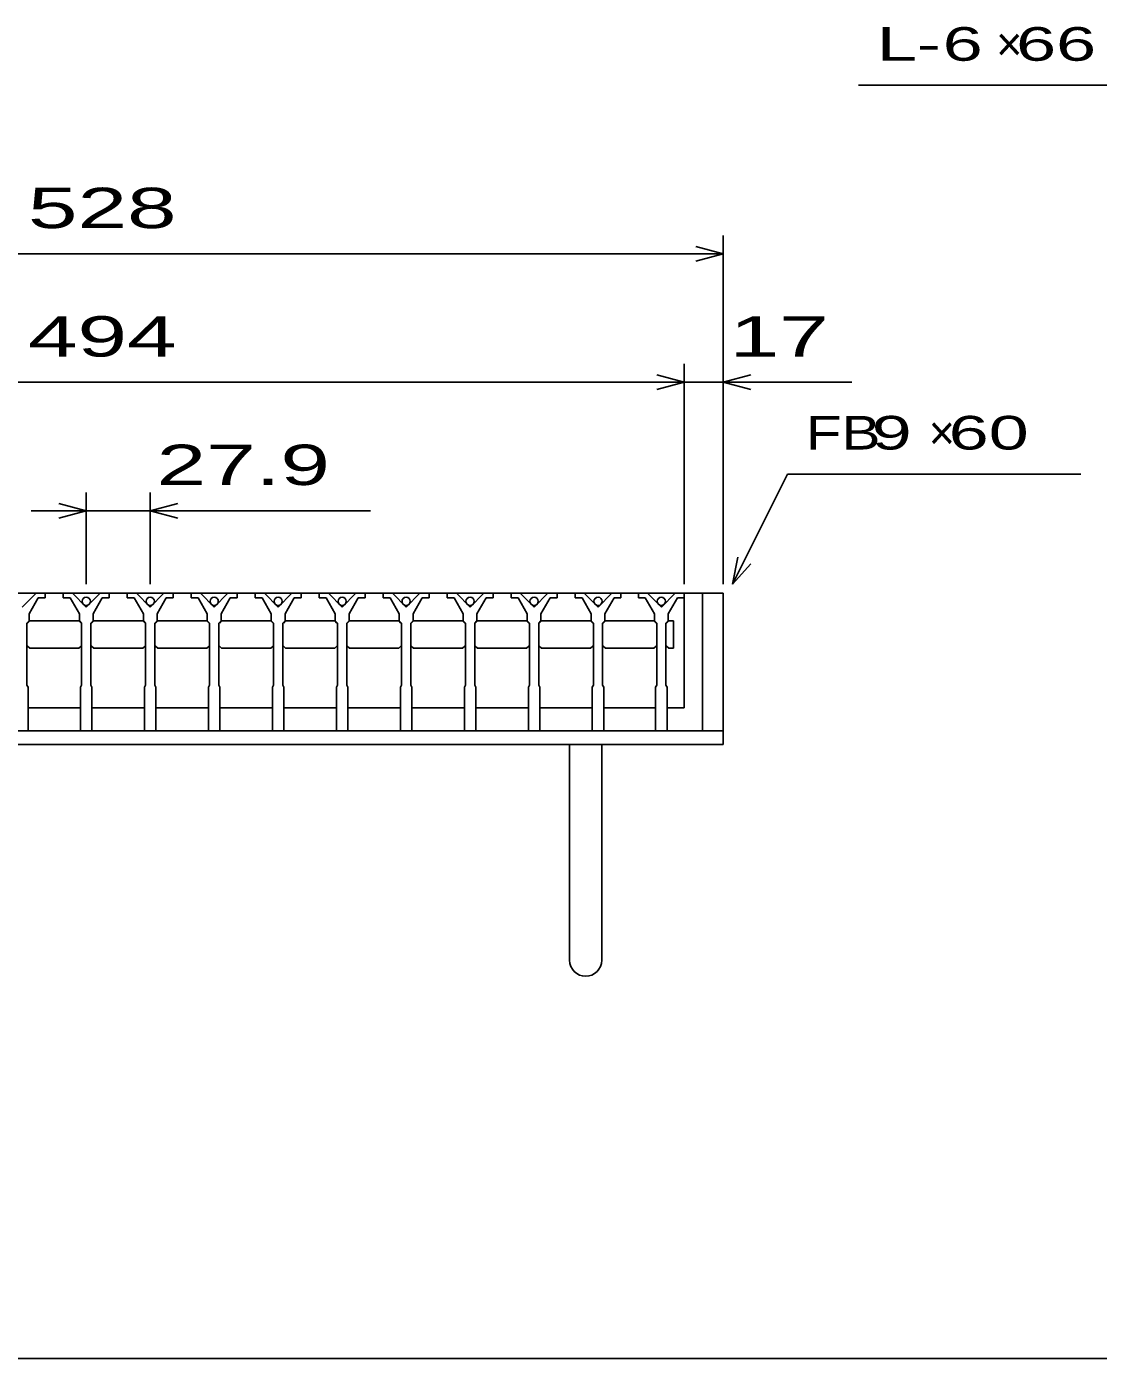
# Model space of a CAD drawing. Units: millimetres, scale not verified. Extents: x -1456 to 1406, y -1028 to 848.
# Drawn here: x -756 to -288, y -912 to -332 of the extents above; entities that cross this region are included whole.
import ezdxf
from ezdxf.enums import TextEntityAlignment as Align

# ---------------------------------------------------------------- set-up
doc = ezdxf.new("R2010")
doc.units = ezdxf.units.MM
doc.header["$LTSCALE"] = 8
for name, color, linetype, lineweight in [('0_2', 150, 'Continuous', 25), ('16', 3, 'Continuous', 25), ('19', 6, 'Continuous', 25), ('22', 2, 'Continuous', 25)]:
    doc.layers.add(name, color=color, linetype=linetype, lineweight=lineweight)
doc.styles.add('ベクトル', font='')
doc.styles.get('ベクトル').set_extended_font_data('ベクトル')

msp = doc.modelspace()

# ---------------------------------------------------------------- linework, layer by layer
at = {"layer": '0_2'}
msp.add_line((1405.673, -912.273), (-1362.327, -912.273), dxfattribs=at)
at = {"layer": '16'}
for p, q in [((-962.927, -578.7), (-468.927, -578.7)), ((-751.627, -578.7), (-757.627, -584.7)), ((-747.627, -578.7), (-751.627, -578.7)), ((-747.627, -580.7), (-747.627, -578.7)), ((-739.727, -578.7), (-739.727, -580.7)), ((-735.727, -578.7), (-739.727, -578.7)), ((-729.727, -584.7), (-735.727, -578.7)), ((-723.727, -578.7), (-729.727, -584.7)), ((-719.727, -578.7), (-723.727, -578.7)), ((-719.727, -580.7), (-719.727, -578.7)), ((-711.827, -578.7), (-711.827, -580.7)), ((-707.827, -578.7), (-711.827, -578.7)), ((-701.827, -584.7), (-707.827, -578.7)), ((-695.827, -578.7), (-701.827, -584.7)), ((-691.827, -578.7), (-695.827, -578.7)), ((-691.827, -580.7), (-691.827, -578.7)), ((-683.927, -578.7), (-683.927, -580.7)), ((-679.927, -578.7), (-683.927, -578.7)), ((-673.927, -584.7), (-679.927, -578.7)), ((-667.927, -578.7), (-673.927, -584.7)), ((-663.927, -578.7), (-667.927, -578.7)), ((-663.927, -580.7), (-663.927, -578.7)), ((-656.027, -578.7), (-656.027, -580.7)), ((-652.027, -578.7), (-656.027, -578.7)), ((-646.027, -584.7), (-652.027, -578.7)), ((-640.027, -578.7), (-646.027, -584.7)), ((-636.027, -578.7), (-640.027, -578.7)), ((-636.027, -580.7), (-636.027, -578.7)), ((-628.127, -578.7), (-628.127, -580.7)), ((-624.127, -578.7), (-628.127, -578.7)), ((-618.127, -584.7), (-624.127, -578.7)), ((-612.127, -578.7), (-618.127, -584.7)), ((-608.127, -578.7), (-612.127, -578.7)), ((-608.127, -580.7), (-608.127, -578.7)), ((-600.227, -578.7), (-600.227, -580.7)), ((-596.227, -578.7), (-600.227, -578.7)), ((-590.227, -584.7), (-596.227, -578.7)), ((-584.227, -578.7), (-590.227, -584.7)), ((-580.227, -578.7), (-584.227, -578.7)), ((-580.227, -580.7), (-580.227, -578.7)), ((-572.327, -578.7), (-572.327, -580.7)), ((-568.327, -578.7), (-572.327, -578.7)), ((-562.327, -584.7), (-568.327, -578.7)), ((-556.327, -578.7), (-562.327, -584.7)), ((-552.327, -578.7), (-556.327, -578.7)), ((-552.327, -580.7), (-552.327, -578.7)), ((-544.427, -578.7), (-544.427, -580.7)), ((-540.427, -578.7), (-544.427, -578.7)), ((-534.427, -584.7), (-540.427, -578.7)), ((-528.427, -578.7), (-534.427, -584.7)), ((-524.427, -578.7), (-528.427, -578.7)), ((-524.427, -580.7), (-524.427, -578.7)), ((-516.527, -578.7), (-516.527, -580.7)), ((-512.527, -578.7), (-516.527, -578.7)), ((-506.527, -584.7), (-512.527, -578.7)), ((-500.527, -578.7), (-506.527, -584.7)), ((-496.527, -578.7), (-500.527, -578.7)), ((-496.527, -580.7), (-496.527, -578.7)), ((-488.927, -578.7), (-488.927, -580.7)), ((-484.927, -578.7), (-488.927, -578.7)), ((-478.927, -584.7), (-484.927, -578.7)), ((-472.927, -578.7), (-478.927, -584.7)), ((-468.927, -578.7), (-472.927, -578.7)), ((-468.927, -580.7), (-468.927, -578.7)), ((-468.927, -628.7), (-468.927, -578.7)), ((-754.627, -587.7), (-750.627, -580.7)), ((-750.627, -580.7), (-747.627, -580.7)), ((-739.727, -580.7), (-736.727, -580.7)), ((-736.727, -580.7), (-732.727, -587.7)), ((-726.727, -587.7), (-722.727, -580.7)), ((-722.727, -580.7), (-719.727, -580.7)), ((-711.827, -580.7), (-708.827, -580.7)), ((-708.827, -580.7), (-704.827, -587.7)), ((-698.827, -587.7), (-694.827, -580.7)), ((-694.827, -580.7), (-691.827, -580.7)), ((-683.927, -580.7), (-680.927, -580.7)), ((-680.927, -580.7), (-676.927, -587.7)), ((-670.927, -587.7), (-666.927, -580.7)), ((-666.927, -580.7), (-663.927, -580.7)), ((-656.027, -580.7), (-653.027, -580.7)), ((-653.027, -580.7), (-649.027, -587.7)), ((-643.027, -587.7), (-639.027, -580.7)), ((-639.027, -580.7), (-636.027, -580.7)), ((-628.127, -580.7), (-625.127, -580.7)), ((-625.127, -580.7), (-621.127, -587.7)), ((-615.127, -587.7), (-611.127, -580.7)), ((-611.127, -580.7), (-608.127, -580.7)), ((-600.227, -580.7), (-597.227, -580.7)), ((-597.227, -580.7), (-593.227, -587.7)), ((-587.227, -587.7), (-583.227, -580.7)), ((-583.227, -580.7), (-580.227, -580.7)), ((-572.327, -580.7), (-569.327, -580.7)), ((-569.327, -580.7), (-565.327, -587.7)), ((-559.327, -587.7), (-555.327, -580.7)), ((-555.327, -580.7), (-552.327, -580.7)), ((-544.427, -580.7), (-541.427, -580.7)), ((-541.427, -580.7), (-537.427, -587.7)), ((-531.427, -587.7), (-527.427, -580.7)), ((-527.427, -580.7), (-524.427, -580.7)), ((-516.527, -580.7), (-513.527, -580.7)), ((-513.527, -580.7), (-509.527, -587.7)), ((-503.527, -587.7), (-499.527, -580.7)), ((-499.527, -580.7), (-496.527, -580.7)), ((-488.927, -580.7), (-485.927, -580.7)), ((-485.927, -580.7), (-481.927, -587.7)), ((-475.927, -587.7), (-471.927, -580.7)), ((-471.927, -580.7), (-468.927, -580.7)), ((-755.627, -591.7), (-754.627, -590.7)), ((-755.627, -618.7), (-755.627, -591.7)), ((-755.377, -591.7), (-754.377, -590.7)), ((-754.627, -590.7), (-754.627, -587.7)), ((-754.377, -590.7), (-732.977, -590.7)), ((-732.977, -590.7), (-731.977, -591.7)), ((-732.727, -587.7), (-732.727, -590.7)), ((-732.727, -590.7), (-731.727, -591.7)), ((-731.727, -591.7), (-731.727, -618.7)), ((-727.727, -591.7), (-726.727, -590.7)), ((-727.727, -618.7), (-727.727, -591.7)), ((-727.477, -591.7), (-726.477, -590.7)), ((-726.727, -590.7), (-726.727, -587.7)), ((-726.477, -590.7), (-705.077, -590.7)), ((-705.077, -590.7), (-704.077, -591.7)), ((-704.827, -587.7), (-704.827, -590.7)), ((-704.827, -590.7), (-703.827, -591.7)), ((-703.827, -591.7), (-703.827, -618.7)), ((-699.827, -591.7), (-698.827, -590.7)), ((-699.827, -618.7), (-699.827, -591.7)), ((-699.577, -591.7), (-698.577, -590.7)), ((-698.827, -590.7), (-698.827, -587.7)), ((-698.577, -590.7), (-677.177, -590.7)), ((-677.177, -590.7), (-676.177, -591.7)), ((-676.927, -587.7), (-676.927, -590.7)), ((-676.927, -590.7), (-675.927, -591.7)), ((-675.927, -591.7), (-675.927, -618.7)), ((-671.927, -591.7), (-670.927, -590.7)), ((-671.927, -618.7), (-671.927, -591.7)), ((-671.677, -591.7), (-670.677, -590.7)), ((-670.927, -590.7), (-670.927, -587.7)), ((-670.677, -590.7), (-649.277, -590.7)), ((-649.277, -590.7), (-648.277, -591.7)), ((-649.027, -587.7), (-649.027, -590.7)), ((-649.027, -590.7), (-648.027, -591.7)), ((-648.027, -591.7), (-648.027, -618.7)), ((-644.027, -591.7), (-643.027, -590.7)), ((-644.027, -618.7), (-644.027, -591.7)), ((-643.777, -591.7), (-642.777, -590.7)), ((-643.027, -590.7), (-643.027, -587.7)), ((-642.777, -590.7), (-621.377, -590.7)), ((-621.377, -590.7), (-620.377, -591.7)), ((-621.127, -587.7), (-621.127, -590.7)), ((-621.127, -590.7), (-620.127, -591.7)), ((-620.127, -591.7), (-620.127, -618.7)), ((-616.127, -591.7), (-615.127, -590.7)), ((-616.127, -618.7), (-616.127, -591.7)), ((-615.877, -591.7), (-614.877, -590.7)), ((-615.127, -590.7), (-615.127, -587.7)), ((-614.877, -590.7), (-593.477, -590.7)), ((-593.477, -590.7), (-592.477, -591.7)), ((-593.227, -587.7), (-593.227, -590.7)), ((-593.227, -590.7), (-592.227, -591.7)), ((-592.227, -591.7), (-592.227, -618.7)), ((-588.227, -591.7), (-587.227, -590.7)), ((-588.227, -618.7), (-588.227, -591.7)), ((-587.977, -591.7), (-586.977, -590.7)), ((-587.227, -590.7), (-587.227, -587.7)), ((-586.977, -590.7), (-565.577, -590.7)), ((-565.577, -590.7), (-564.577, -591.7)), ((-565.327, -587.7), (-565.327, -590.7)), ((-565.327, -590.7), (-564.327, -591.7)), ((-564.327, -591.7), (-564.327, -618.7)), ((-560.327, -591.7), (-559.327, -590.7)), ((-560.327, -618.7), (-560.327, -591.7)), ((-560.077, -591.7), (-559.077, -590.7)), ((-559.327, -590.7), (-559.327, -587.7)), ((-559.077, -590.7), (-537.677, -590.7)), ((-537.677, -590.7), (-536.677, -591.7)), ((-537.427, -587.7), (-537.427, -590.7)), ((-537.427, -590.7), (-536.427, -591.7)), ((-536.427, -591.7), (-536.427, -618.7)), ((-532.427, -591.7), (-531.427, -590.7)), ((-532.427, -618.7), (-532.427, -591.7)), ((-532.177, -591.7), (-531.177, -590.7)), ((-531.427, -590.7), (-531.427, -587.7)), ((-531.177, -590.7), (-509.777, -590.7)), ((-509.777, -590.7), (-508.777, -591.7)), ((-509.527, -587.7), (-509.527, -590.7)), ((-509.527, -590.7), (-508.527, -591.7)), ((-508.527, -591.7), (-508.527, -618.7)), ((-504.527, -591.7), (-503.527, -590.7)), ((-504.527, -618.7), (-504.527, -591.7)), ((-504.277, -591.7), (-503.277, -590.7)), ((-503.527, -590.7), (-503.527, -587.7)), ((-503.277, -590.7), (-482.177, -590.7)), ((-482.177, -590.7), (-481.177, -591.7)), ((-481.927, -587.7), (-481.927, -590.7)), ((-481.927, -590.7), (-480.927, -591.7)), ((-480.927, -591.7), (-480.927, -618.7)), ((-476.927, -591.7), (-475.927, -590.7)), ((-476.927, -618.7), (-476.927, -591.7)), ((-476.677, -591.7), (-475.677, -590.7)), ((-475.927, -590.7), (-475.927, -587.7)), ((-475.677, -590.7), (-473.677, -590.7)), ((-473.677, -590.7), (-473.677, -602.7)), ((-754.377, -602.7), (-755.377, -601.7)), ((-732.977, -602.7), (-754.377, -602.7)), ((-731.977, -601.7), (-732.977, -602.7)), ((-726.477, -602.7), (-727.477, -601.7)), ((-705.077, -602.7), (-726.477, -602.7)), ((-704.077, -601.7), (-705.077, -602.7)), ((-698.577, -602.7), (-699.577, -601.7)), ((-677.177, -602.7), (-698.577, -602.7)), ((-676.177, -601.7), (-677.177, -602.7)), ((-670.677, -602.7), (-671.677, -601.7)), ((-649.277, -602.7), (-670.677, -602.7)), ((-648.277, -601.7), (-649.277, -602.7)), ((-642.777, -602.7), (-643.777, -601.7)), ((-621.377, -602.7), (-642.777, -602.7)), ((-620.377, -601.7), (-621.377, -602.7)), ((-614.877, -602.7), (-615.877, -601.7)), ((-593.477, -602.7), (-614.877, -602.7)), ((-592.477, -601.7), (-593.477, -602.7)), ((-586.977, -602.7), (-587.977, -601.7)), ((-565.577, -602.7), (-586.977, -602.7)), ((-564.577, -601.7), (-565.577, -602.7)), ((-559.077, -602.7), (-560.077, -601.7)), ((-537.677, -602.7), (-559.077, -602.7)), ((-536.677, -601.7), (-537.677, -602.7)), ((-531.177, -602.7), (-532.177, -601.7)), ((-509.777, -602.7), (-531.177, -602.7)), ((-508.777, -601.7), (-509.777, -602.7)), ((-503.277, -602.7), (-504.277, -601.7)), ((-482.177, -602.7), (-503.277, -602.7)), ((-481.177, -601.7), (-482.177, -602.7)), ((-475.677, -602.7), (-476.677, -601.7)), ((-473.677, -602.7), (-475.677, -602.7)), ((-755.127, -619.7), (-755.627, -618.7)), ((-755.127, -638.7), (-755.127, -619.7)), ((-731.727, -618.7), (-732.227, -619.7)), ((-732.227, -619.7), (-732.227, -638.7)), ((-727.227, -619.7), (-727.727, -618.7)), ((-727.227, -638.7), (-727.227, -619.7)), ((-703.827, -618.7), (-704.327, -619.7)), ((-704.327, -619.7), (-704.327, -638.7)), ((-699.327, -619.7), (-699.827, -618.7)), ((-699.327, -638.7), (-699.327, -619.7)), ((-675.927, -618.7), (-676.427, -619.7)), ((-676.427, -619.7), (-676.427, -638.7)), ((-671.427, -619.7), (-671.927, -618.7)), ((-671.427, -638.7), (-671.427, -619.7)), ((-648.027, -618.7), (-648.527, -619.7)), ((-648.527, -619.7), (-648.527, -638.7)), ((-643.527, -619.7), (-644.027, -618.7)), ((-643.527, -638.7), (-643.527, -619.7)), ((-620.127, -618.7), (-620.627, -619.7)), ((-620.627, -619.7), (-620.627, -638.7)), ((-615.627, -619.7), (-616.127, -618.7)), ((-615.627, -638.7), (-615.627, -619.7)), ((-592.227, -618.7), (-592.727, -619.7)), ((-592.727, -619.7), (-592.727, -638.7)), ((-587.727, -619.7), (-588.227, -618.7)), ((-587.727, -638.7), (-587.727, -619.7)), ((-564.327, -618.7), (-564.827, -619.7)), ((-564.827, -619.7), (-564.827, -638.7)), ((-559.827, -619.7), (-560.327, -618.7)), ((-559.827, -638.7), (-559.827, -619.7)), ((-536.427, -618.7), (-536.927, -619.7)), ((-536.927, -619.7), (-536.927, -638.7)), ((-531.927, -619.7), (-532.427, -618.7)), ((-531.927, -638.7), (-531.927, -619.7)), ((-508.527, -618.7), (-509.027, -619.7)), ((-509.027, -619.7), (-509.027, -638.7)), ((-504.027, -619.7), (-504.527, -618.7)), ((-504.027, -638.7), (-504.027, -619.7)), ((-480.927, -618.7), (-481.427, -619.7)), ((-481.427, -619.7), (-481.427, -638.7)), ((-476.427, -619.7), (-476.927, -618.7)), ((-476.427, -638.7), (-476.427, -619.7)), ((-755.127, -628.7), (-732.227, -628.7)), ((-727.227, -628.7), (-704.327, -628.7)), ((-699.327, -628.7), (-676.427, -628.7)), ((-671.427, -628.7), (-648.527, -628.7)), ((-643.527, -628.7), (-620.627, -628.7)), ((-615.627, -628.7), (-592.727, -628.7)), ((-587.727, -628.7), (-564.827, -628.7)), ((-559.827, -628.7), (-536.927, -628.7)), ((-531.927, -628.7), (-509.027, -628.7)), ((-504.027, -628.7), (-481.427, -628.7)), ((-476.427, -628.7), (-468.927, -628.7)), ((-760.127, -638.7), (-755.127, -638.7)), ((-732.227, -638.7), (-727.227, -638.7)), ((-704.327, -638.7), (-699.327, -638.7)), ((-676.427, -638.7), (-671.427, -638.7)), ((-648.527, -638.7), (-643.527, -638.7)), ((-620.627, -638.7), (-615.627, -638.7)), ((-592.727, -638.7), (-587.727, -638.7)), ((-564.827, -638.7), (-559.827, -638.7)), ((-536.927, -638.7), (-531.927, -638.7)), ((-509.027, -638.7), (-504.027, -638.7)), ((-481.427, -638.7), (-476.427, -638.7))]:
    msp.add_line(p, q, dxfattribs=at)
for centre in [(-729.727, -582.2), (-701.827, -582.2), (-673.927, -582.2), (-646.027, -582.2), (-618.127, -582.2), (-590.227, -582.2), (-562.327, -582.2), (-534.427, -582.2), (-506.527, -582.2), (-478.927, -582.2)]:
    msp.add_circle(centre, 1.8, dxfattribs=at)
at = {"layer": '19'}
for p, q in [((-451.927, -578.7), (-468.927, -578.7)), ((-460.927, -578.7), (-460.927, -638.7)), ((-451.927, -644.7), (-451.927, -578.7)), ((-460.927, -638.7), (-970.927, -638.7)), ((-460.927, -638.7), (-451.927, -638.7)), ((-979.927, -644.7), (-451.927, -644.7)), ((-518.927, -644.7), (-518.927, -738.7)), ((-504.927, -738.7), (-504.927, -644.7))]:
    msp.add_line(p, q, dxfattribs=at)
msp.add_arc((-511.927, -738.7), 7, 180, 0, dxfattribs=at)
at = {"layer": '22', "color": 4}
for p, q in [((-392.927, -357.2), (-232.927, -357.2)), ((-451.927, -574.7), (-451.927, -422.7)), ((-451.927, -430.7), (-463.927, -427.5)), ((-979.927, -430.7), (-451.927, -430.7)), ((-463.927, -433.9), (-451.927, -430.7)), ((-468.927, -574.7), (-468.927, -478.7)), ((-451.927, -574.7), (-451.927, -478.7)), ((-962.927, -486.7), (-468.927, -486.7)), ((-468.927, -486.7), (-480.927, -483.5)), ((-480.927, -489.9), (-468.927, -486.7)), ((-468.927, -486.7), (-451.927, -486.7)), ((-451.927, -486.7), (-439.927, -483.5)), ((-439.927, -489.9), (-451.927, -486.7)), ((-451.927, -486.7), (-395.927, -486.7)), ((-447.927, -574.7), (-423.927, -526.7)), ((-423.927, -526.7), (-295.927, -526.7)), ((-729.727, -542.7), (-741.727, -539.5)), ((-729.727, -574.7), (-729.727, -534.7)), ((-701.827, -534.7), (-701.827, -574.7)), ((-701.827, -542.7), (-689.827, -539.5)), ((-729.727, -542.7), (-753.727, -542.7)), ((-741.727, -545.9), (-729.727, -542.7)), ((-729.727, -542.7), (-701.827, -542.7)), ((-689.827, -545.9), (-701.827, -542.7)), ((-701.827, -542.7), (-605.827, -542.7)), ((-447.927, -574.7), (-445.527, -563.02)), ((-447.927, -574.7), (-439.927, -565.9))]:
    msp.add_line(p, q, dxfattribs=at)

# ---------------------------------------------------------------- texts
at = {"layer": '22', "style": 'ベクトル'}
for s, height, width, p in [('L-', 14.66, 1.6, (-384.927, -339.2)), (' 6 ', 14.66, 1.6, (-364.927, -339.2)), (' 66 ', 14.66, 1.6, (-332.927, -339.2)), (' 528 ', 17.6, 1.65, (-765.927, -410.7)), (' 494 ', 17.6, 1.65, (-765.927, -466.7)), (' 17 ', 17.6, 1.65, (-459.927, -466.7)), ('FB', 14.66, 1.3, (-415.927, -508.7)), (' 9 ', 14.66, 1.6, (-395.927, -508.7)), (' 60 ', 14.66, 1.6, (-362.327, -508.7)), (' 27.9 ', 17.6, 1.65, (-709.827, -522.7))]:
    msp.add_text(s, height=height, dxfattribs=dict(at, width=width)).set_placement(p, align=Align.MIDDLE_LEFT)
for p in [(-332.927, -339.2), (-362.327, -508.7)]:
    msp.add_text('×', height=14.66, dxfattribs=at).set_placement(p, align=Align.MIDDLE_LEFT)

doc.saveas('drawing.dxf')
